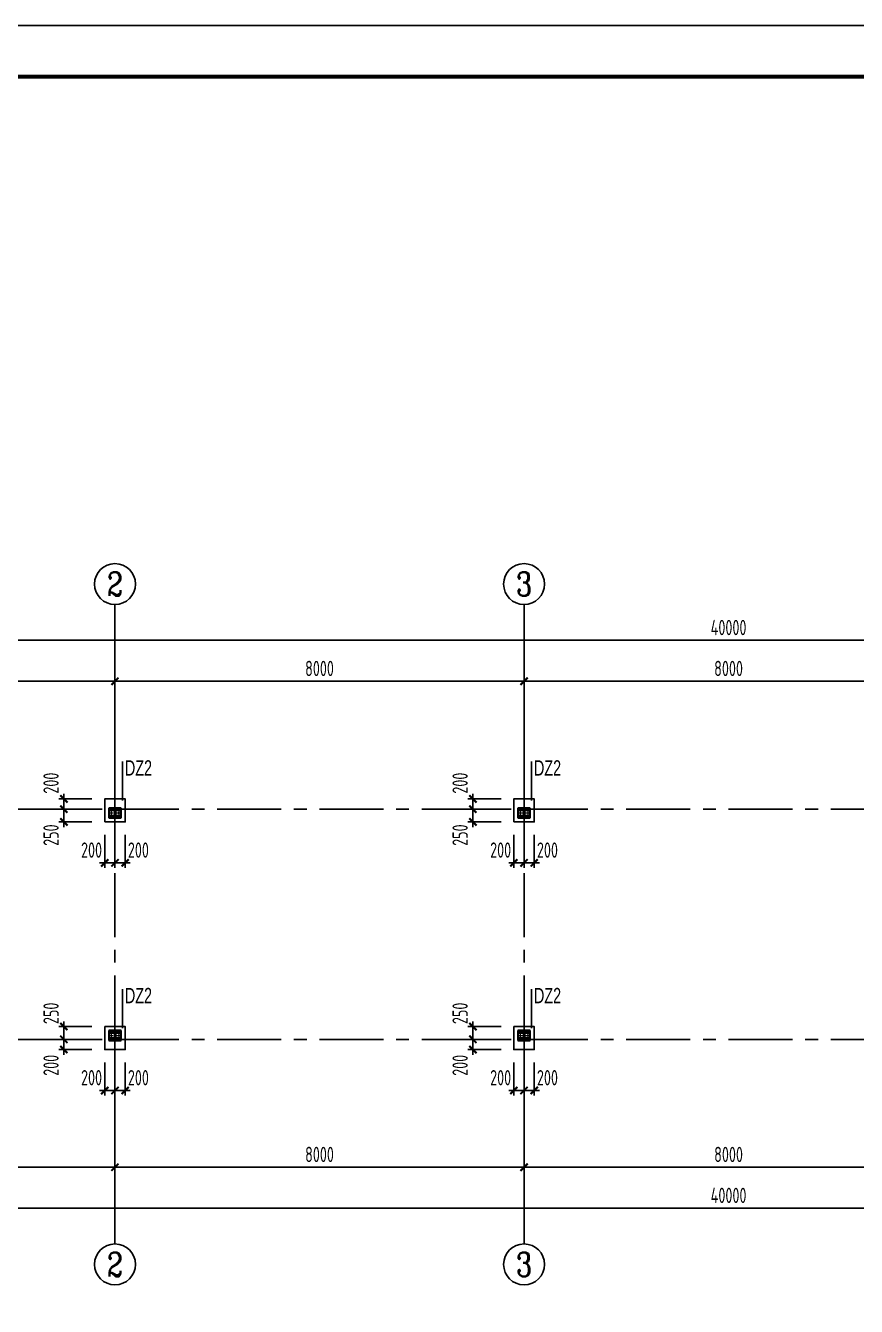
# Model space of a CAD drawing. Extents: x -544850 to 241437, y -10347 to 32059.
# Drawn here: x -313689 to -297441, y 6616 to 31653 of the extents above; entities that cross this region are included whole.
import ezdxf
from ezdxf.enums import TextEntityAlignment as Align

# ---------------------------------------------------------------- set-up
doc = ezdxf.new("R2010")
doc.units = 0
doc.header["$LTSCALE"] = 1000
doc.linetypes.add('CENTER', pattern=[2, 1.25, -0.25, 0.25, -0.25])
doc.layers.get('0').update_dxf_attribs({"linetype": 'CONTINUOUS'})
doc.layers.get('Defpoints').update_dxf_attribs({"linetype": 'CONTINUOUS'})
doc.layers.add('10', color=7, linetype='CONTINUOUS', lineweight=35)
doc.layers.add('20', color=2, linetype='CONTINUOUS', lineweight=35)
for name, color, linetype in [('AXIS', 253, 'CENTER'), ('AXIS_DIM', 3, 'CONTINUOUS'), ('COLU', 7, 'CONTINUOUS'), ('COLU_DIM', 3, 'CONTINUOUS'), ('PUB_TEXT', 7, 'CONTINUOUS'), ('图框(锁住)', 7, 'CONTINUOUS')]:
    doc.layers.add(name, color=color, linetype=linetype)
doc.styles.add('_TCH_AXIS', font='COMPLEX', dxfattribs={"bigfont": 'GBCBIG'})
doc.styles.add('TSSD_Dimension', font='tssdeng.shx', dxfattribs={"width": 0.7, "bigfont": 'hztxt.shx'})
doc.styles.add('天和', font='天和字符.shx', dxfattribs={"width": 0.7, "bigfont": '天和汉字.shx'})
doc.dimstyles.new('TSSD_100_100', dxfattribs={"dimtxt": 300, "dimasz": 100, "dimexe": 100, "dimexo": 250, "dimgap": 100, "dimtad": 1, "dimdec": 0, "dimzin": 0, "dimdsep": 46, "dimtxsty": 'TSSD_Dimension', "dimblk": 'ARCHTICK', "dimblk1": 'ARCHTICK', "dimblk2": 'ARCHTICK', "dimcen": 0, "dimdle": 100, "dimclrt": 7, "dimadec": 0, "dimazin": 0, "dimtfac": 1, "dimtdec": 0, "dimtix": 1, "dimtmove": 2, "dimatfit": 3, "dimldrblk": 'ARCHTICK', "dimfxl": 0, "dimtolj": 1, "dimtzin": 0, "dimarcsym": 0})

# ---------------------------------------------------------------- blocks, each defined once
blk = doc.blocks.new('_ArchTick')
at = {"color": 0, "linetype": 'ByBlock', "const_width": 0.4}
blk.add_lwpolyline([(-0.71, -0.71), (0.71, 0.71)], dxfattribs=at)
blk = doc.blocks.new('*D268')
at = {"layer": 'AXIS_DIM', "color": 0, "lineweight": -2, "transparency": 16777216}
for p, q in [((-320041, 19636), (-279841, 19636)), ((-319941, 16586), (-319941, 19736)), ((-279941, 16586), (-279941, 19736))]:
    blk.add_line(p, q, dxfattribs=at)
at = {"layer": 'Defpoints', "color": 0, "transparency": 16777216}
for p in [(-279941, 19636), (-319941, 16336), (-279941, 16336)]:
    blk.add_point(p, dxfattribs=at)
at = {"layer": 'AXIS_DIM', "color": 0, "lineweight": -2, "transparency": 16777216, "xscale": 100, "yscale": 100, "zscale": 100, "rotation": 180}
blk.add_blockref('_ArchTick', (-319941, 19636), dxfattribs=at)
at = {"layer": 'AXIS_DIM', "color": 0, "lineweight": -2, "transparency": 16777216, "xscale": 100, "yscale": 100, "zscale": 100}
blk.add_blockref('_ArchTick', (-279941, 19636), dxfattribs=at)
at = {"layer": 'AXIS_DIM', "color": 7, "transparency": 16777216, "insert": (-299941, 19886), "char_height": 300, "attachment_point": 5, "style": 'TSSD_Dimension'}
blk.add_mtext('\\A1;40000', dxfattribs=at)
blk = doc.blocks.new('*D269')
at = {"layer": 'AXIS_DIM', "color": 0, "lineweight": -2, "transparency": 16777216}
for p, q in [((-320041, 18836), (-311841, 18836)), ((-319941, 16586), (-319941, 18936)), ((-311941, 16586), (-311941, 18936))]:
    blk.add_line(p, q, dxfattribs=at)
at = {"layer": 'Defpoints', "color": 0, "transparency": 16777216}
for p in [(-311941, 18836), (-319941, 16336), (-311941, 16336)]:
    blk.add_point(p, dxfattribs=at)
at = {"layer": 'AXIS_DIM', "color": 0, "lineweight": -2, "transparency": 16777216, "xscale": 100, "yscale": 100, "zscale": 100, "rotation": 180}
blk.add_blockref('_ArchTick', (-319941, 18836), dxfattribs=at)
at = {"layer": 'AXIS_DIM', "color": 0, "lineweight": -2, "transparency": 16777216, "xscale": 100, "yscale": 100, "zscale": 100}
blk.add_blockref('_ArchTick', (-311941, 18836), dxfattribs=at)
at = {"layer": 'AXIS_DIM', "color": 7, "transparency": 16777216, "insert": (-315941, 19086), "char_height": 300, "attachment_point": 5, "style": 'TSSD_Dimension'}
blk.add_mtext('\\A1;8000', dxfattribs=at)
blk = doc.blocks.new('*D270')
at = {"layer": 'AXIS_DIM', "color": 0, "lineweight": -2, "transparency": 16777216}
for p, q in [((-312041, 18836), (-303841, 18836)), ((-311941, 16586), (-311941, 18936)), ((-303941, 16586), (-303941, 18936))]:
    blk.add_line(p, q, dxfattribs=at)
at = {"layer": 'Defpoints', "color": 0, "transparency": 16777216}
for p in [(-303941, 18836), (-311941, 16336), (-303941, 16336)]:
    blk.add_point(p, dxfattribs=at)
at = {"layer": 'AXIS_DIM', "color": 0, "lineweight": -2, "transparency": 16777216, "xscale": 100, "yscale": 100, "zscale": 100, "rotation": 180}
blk.add_blockref('_ArchTick', (-311941, 18836), dxfattribs=at)
at = {"layer": 'AXIS_DIM', "color": 0, "lineweight": -2, "transparency": 16777216, "xscale": 100, "yscale": 100, "zscale": 100}
blk.add_blockref('_ArchTick', (-303941, 18836), dxfattribs=at)
at = {"layer": 'AXIS_DIM', "color": 7, "transparency": 16777216, "insert": (-307941, 19086), "char_height": 300, "attachment_point": 5, "style": 'TSSD_Dimension'}
blk.add_mtext('\\A1;8000', dxfattribs=at)
blk = doc.blocks.new('*D271')
at = {"layer": 'AXIS_DIM', "color": 0, "lineweight": -2, "transparency": 16777216}
for p, q in [((-304041, 18836), (-295841, 18836)), ((-303941, 16586), (-303941, 18936)), ((-295941, 16586), (-295941, 18936))]:
    blk.add_line(p, q, dxfattribs=at)
at = {"layer": 'Defpoints', "color": 0, "transparency": 16777216}
for p in [(-295941, 18836), (-303941, 16336), (-295941, 16336)]:
    blk.add_point(p, dxfattribs=at)
at = {"layer": 'AXIS_DIM', "color": 0, "lineweight": -2, "transparency": 16777216, "xscale": 100, "yscale": 100, "zscale": 100, "rotation": 180}
blk.add_blockref('_ArchTick', (-303941, 18836), dxfattribs=at)
at = {"layer": 'AXIS_DIM', "color": 0, "lineweight": -2, "transparency": 16777216, "xscale": 100, "yscale": 100, "zscale": 100}
blk.add_blockref('_ArchTick', (-295941, 18836), dxfattribs=at)
at = {"layer": 'AXIS_DIM', "color": 7, "transparency": 16777216, "insert": (-299941, 19086), "char_height": 300, "attachment_point": 5, "style": 'TSSD_Dimension'}
blk.add_mtext('\\A1;8000', dxfattribs=at)
blk = doc.blocks.new('*D274')
at = {"layer": 'AXIS_DIM', "color": 0, "lineweight": -2, "transparency": 16777216}
for p, q in [((-319941, 11586), (-319941, 9236)), ((-311941, 11586), (-311941, 9236)), ((-320041, 9336), (-311841, 9336))]:
    blk.add_line(p, q, dxfattribs=at)
at = {"layer": 'Defpoints', "color": 0, "transparency": 16777216}
for p in [(-319941, 11836), (-311941, 11836), (-311941, 9336)]:
    blk.add_point(p, dxfattribs=at)
at = {"layer": 'AXIS_DIM', "color": 0, "lineweight": -2, "transparency": 16777216, "xscale": 100, "yscale": 100, "zscale": 100, "rotation": 180}
blk.add_blockref('_ArchTick', (-319941, 9336), dxfattribs=at)
at = {"layer": 'AXIS_DIM', "color": 0, "lineweight": -2, "transparency": 16777216, "xscale": 100, "yscale": 100, "zscale": 100}
blk.add_blockref('_ArchTick', (-311941, 9336), dxfattribs=at)
at = {"layer": 'AXIS_DIM', "color": 7, "transparency": 16777216, "insert": (-315941, 9586), "char_height": 300, "attachment_point": 5, "style": 'TSSD_Dimension'}
blk.add_mtext('\\A1;8000', dxfattribs=at)
blk = doc.blocks.new('*D275')
at = {"layer": 'AXIS_DIM', "color": 0, "lineweight": -2, "transparency": 16777216}
for p, q in [((-311941, 11586), (-311941, 9236)), ((-303941, 11586), (-303941, 9236)), ((-312041, 9336), (-303841, 9336))]:
    blk.add_line(p, q, dxfattribs=at)
at = {"layer": 'Defpoints', "color": 0, "transparency": 16777216}
for p in [(-311941, 11836), (-303941, 11836), (-303941, 9336)]:
    blk.add_point(p, dxfattribs=at)
at = {"layer": 'AXIS_DIM', "color": 0, "lineweight": -2, "transparency": 16777216, "xscale": 100, "yscale": 100, "zscale": 100, "rotation": 180}
blk.add_blockref('_ArchTick', (-311941, 9336), dxfattribs=at)
at = {"layer": 'AXIS_DIM', "color": 0, "lineweight": -2, "transparency": 16777216, "xscale": 100, "yscale": 100, "zscale": 100}
blk.add_blockref('_ArchTick', (-303941, 9336), dxfattribs=at)
at = {"layer": 'AXIS_DIM', "color": 7, "transparency": 16777216, "insert": (-307941, 9586), "char_height": 300, "attachment_point": 5, "style": 'TSSD_Dimension'}
blk.add_mtext('\\A1;8000', dxfattribs=at)
blk = doc.blocks.new('*D276')
at = {"layer": 'AXIS_DIM', "color": 0, "lineweight": -2, "transparency": 16777216}
for p, q in [((-303941, 11586), (-303941, 9236)), ((-295941, 11586), (-295941, 9236)), ((-304041, 9336), (-295841, 9336))]:
    blk.add_line(p, q, dxfattribs=at)
at = {"layer": 'Defpoints', "color": 0, "transparency": 16777216}
for p in [(-303941, 11836), (-295941, 11836), (-295941, 9336)]:
    blk.add_point(p, dxfattribs=at)
at = {"layer": 'AXIS_DIM', "color": 0, "lineweight": -2, "transparency": 16777216, "xscale": 100, "yscale": 100, "zscale": 100, "rotation": 180}
blk.add_blockref('_ArchTick', (-303941, 9336), dxfattribs=at)
at = {"layer": 'AXIS_DIM', "color": 0, "lineweight": -2, "transparency": 16777216, "xscale": 100, "yscale": 100, "zscale": 100}
blk.add_blockref('_ArchTick', (-295941, 9336), dxfattribs=at)
at = {"layer": 'AXIS_DIM', "color": 7, "transparency": 16777216, "insert": (-299941, 9586), "char_height": 300, "attachment_point": 5, "style": 'TSSD_Dimension'}
blk.add_mtext('\\A1;8000', dxfattribs=at)
blk = doc.blocks.new('*D279')
at = {"layer": 'AXIS_DIM', "color": 0, "lineweight": -2, "transparency": 16777216}
for p, q in [((-319941, 11586), (-319941, 8436)), ((-279941, 11586), (-279941, 8436)), ((-320041, 8536), (-279841, 8536))]:
    blk.add_line(p, q, dxfattribs=at)
at = {"layer": 'Defpoints', "color": 0, "transparency": 16777216}
for p in [(-319941, 11836), (-279941, 11836), (-279941, 8536)]:
    blk.add_point(p, dxfattribs=at)
at = {"layer": 'AXIS_DIM', "color": 0, "lineweight": -2, "transparency": 16777216, "xscale": 100, "yscale": 100, "zscale": 100, "rotation": 180}
blk.add_blockref('_ArchTick', (-319941, 8536), dxfattribs=at)
at = {"layer": 'AXIS_DIM', "color": 0, "lineweight": -2, "transparency": 16777216, "xscale": 100, "yscale": 100, "zscale": 100}
blk.add_blockref('_ArchTick', (-279941, 8536), dxfattribs=at)
at = {"layer": 'AXIS_DIM', "color": 7, "transparency": 16777216, "insert": (-299941, 8786), "char_height": 300, "attachment_point": 5, "style": 'TSSD_Dimension'}
blk.add_mtext('\\A1;40000', dxfattribs=at)
blk = doc.blocks.new('*D230')
at = {"layer": 'COLU_DIM', "color": 0, "lineweight": -2, "transparency": 16777216}
for p, q in [((-311941, 15836), (-311941, 15186)), ((-311741, 15836), (-311741, 15186)), ((-311641, 15286), (-312041, 15286))]:
    blk.add_line(p, q, dxfattribs=at)
at = {"layer": 'Defpoints', "color": 0, "transparency": 16777216}
for p in [(-311941, 16086), (-311741, 16086), (-311941, 15286)]:
    blk.add_point(p, dxfattribs=at)
at = {"layer": 'COLU_DIM', "color": 0, "lineweight": -2, "transparency": 16777216, "xscale": 100, "yscale": 100, "zscale": 100, "rotation": 180}
blk.add_blockref('_ArchTick', (-311941, 15286), dxfattribs=at)
at = {"layer": 'COLU_DIM', "color": 0, "lineweight": -2, "transparency": 16777216, "xscale": 100, "yscale": 100, "zscale": 100}
blk.add_blockref('_ArchTick', (-311741, 15286), dxfattribs=at)
at = {"layer": 'COLU_DIM', "color": 7, "transparency": 16777216, "insert": (-311483, 15536), "char_height": 300, "attachment_point": 5, "style": 'TSSD_Dimension'}
blk.add_mtext('\\A1;200', dxfattribs=at)
blk = doc.blocks.new('*D231')
at = {"layer": 'COLU_DIM', "color": 0, "lineweight": -2, "transparency": 16777216}
for p, q in [((-312141, 15836), (-312141, 15186)), ((-311941, 15836), (-311941, 15186)), ((-311841, 15286), (-312241, 15286))]:
    blk.add_line(p, q, dxfattribs=at)
at = {"layer": 'Defpoints', "color": 0, "transparency": 16777216}
for p in [(-312141, 16086), (-311941, 16086), (-312141, 15286)]:
    blk.add_point(p, dxfattribs=at)
at = {"layer": 'COLU_DIM', "color": 0, "lineweight": -2, "transparency": 16777216, "xscale": 100, "yscale": 100, "zscale": 100, "rotation": 180}
blk.add_blockref('_ArchTick', (-312141, 15286), dxfattribs=at)
at = {"layer": 'COLU_DIM', "color": 0, "lineweight": -2, "transparency": 16777216, "xscale": 100, "yscale": 100, "zscale": 100}
blk.add_blockref('_ArchTick', (-311941, 15286), dxfattribs=at)
at = {"layer": 'COLU_DIM', "color": 7, "transparency": 16777216, "insert": (-312399, 15536), "char_height": 300, "attachment_point": 5, "style": 'TSSD_Dimension'}
blk.add_mtext('\\A1;200', dxfattribs=at)
blk = doc.blocks.new('*D232')
at = {"layer": 'COLU_DIM', "color": 0, "lineweight": -2, "transparency": 16777216}
for p, q in [((-312391, 16336), (-313041, 16336)), ((-312941, 15986), (-312941, 16436)), ((-312391, 16086), (-313041, 16086))]:
    blk.add_line(p, q, dxfattribs=at)
at = {"layer": 'Defpoints', "color": 0, "transparency": 16777216}
for p in [(-312941, 16336), (-312141, 16336), (-312141, 16086)]:
    blk.add_point(p, dxfattribs=at)
at = {"layer": 'COLU_DIM', "color": 0, "lineweight": -2, "transparency": 16777216, "xscale": 100, "yscale": 100, "zscale": 100}
for p, rotation in [((-312941, 16336), 90), ((-312941, 16086), 270)]:
    blk.add_blockref('_ArchTick', p, dxfattribs=dict(at, rotation=rotation))
at = {"layer": 'COLU_DIM', "color": 7, "transparency": 16777216, "insert": (-313191, 15828), "char_height": 300, "attachment_point": 5, "rotation": 90, "style": 'TSSD_Dimension'}
blk.add_mtext('\\A1;250', dxfattribs=at)
blk = doc.blocks.new('*D233')
at = {"layer": 'COLU_DIM', "color": 0, "lineweight": -2, "transparency": 16777216}
for p, q in [((-312391, 16536), (-313041, 16536)), ((-312941, 16536), (-312941, 16636)), ((-312941, 16336), (-312941, 16536)), ((-312391, 16336), (-313041, 16336)), ((-312941, 16336), (-312941, 16236))]:
    blk.add_line(p, q, dxfattribs=at)
at = {"layer": 'Defpoints', "color": 0, "transparency": 16777216}
for p in [(-312941, 16536), (-312141, 16536), (-312141, 16336)]:
    blk.add_point(p, dxfattribs=at)
at = {"layer": 'COLU_DIM', "color": 0, "lineweight": -2, "transparency": 16777216, "xscale": 100, "yscale": 100, "zscale": 100}
for p, rotation in [((-312941, 16536), 270), ((-312941, 16336), 90)]:
    blk.add_blockref('_ArchTick', p, dxfattribs=dict(at, rotation=rotation))
at = {"layer": 'COLU_DIM', "color": 7, "transparency": 16777216, "insert": (-313191, 16844), "char_height": 300, "attachment_point": 5, "rotation": 90, "style": 'TSSD_Dimension'}
blk.add_mtext('\\A1;200', dxfattribs=at)
blk = doc.blocks.new('*D286')
at = {"layer": 'COLU_DIM', "color": 0, "lineweight": -2, "transparency": 16777216}
for p, q in [((-311941, 11386), (-311941, 10736)), ((-311741, 11386), (-311741, 10736)), ((-311641, 10836), (-312041, 10836))]:
    blk.add_line(p, q, dxfattribs=at)
at = {"layer": 'Defpoints', "color": 0, "transparency": 16777216}
for p in [(-311941, 11636), (-311741, 11636), (-311941, 10836)]:
    blk.add_point(p, dxfattribs=at)
at = {"layer": 'COLU_DIM', "color": 0, "lineweight": -2, "transparency": 16777216, "xscale": 100, "yscale": 100, "zscale": 100, "rotation": 180}
blk.add_blockref('_ArchTick', (-311941, 10836), dxfattribs=at)
at = {"layer": 'COLU_DIM', "color": 0, "lineweight": -2, "transparency": 16777216, "xscale": 100, "yscale": 100, "zscale": 100}
blk.add_blockref('_ArchTick', (-311741, 10836), dxfattribs=at)
at = {"layer": 'COLU_DIM', "color": 7, "transparency": 16777216, "insert": (-311483, 11086), "char_height": 300, "attachment_point": 5, "style": 'TSSD_Dimension'}
blk.add_mtext('\\A1;200', dxfattribs=at)
blk = doc.blocks.new('*D287')
at = {"layer": 'COLU_DIM', "color": 0, "lineweight": -2, "transparency": 16777216}
for p, q in [((-312141, 11386), (-312141, 10736)), ((-311941, 11386), (-311941, 10736)), ((-311841, 10836), (-312241, 10836))]:
    blk.add_line(p, q, dxfattribs=at)
at = {"layer": 'Defpoints', "color": 0, "transparency": 16777216}
for p in [(-312141, 11636), (-311941, 11636), (-312141, 10836)]:
    blk.add_point(p, dxfattribs=at)
at = {"layer": 'COLU_DIM', "color": 0, "lineweight": -2, "transparency": 16777216, "xscale": 100, "yscale": 100, "zscale": 100, "rotation": 180}
blk.add_blockref('_ArchTick', (-312141, 10836), dxfattribs=at)
at = {"layer": 'COLU_DIM', "color": 0, "lineweight": -2, "transparency": 16777216, "xscale": 100, "yscale": 100, "zscale": 100}
blk.add_blockref('_ArchTick', (-311941, 10836), dxfattribs=at)
at = {"layer": 'COLU_DIM', "color": 7, "transparency": 16777216, "insert": (-312399, 11086), "char_height": 300, "attachment_point": 5, "style": 'TSSD_Dimension'}
blk.add_mtext('\\A1;200', dxfattribs=at)
blk = doc.blocks.new('*D288')
at = {"layer": 'COLU_DIM', "color": 0, "lineweight": -2, "transparency": 16777216}
for p, q in [((-312391, 12086), (-313041, 12086)), ((-312941, 12186), (-312941, 11736)), ((-312391, 11836), (-313041, 11836))]:
    blk.add_line(p, q, dxfattribs=at)
at = {"layer": 'Defpoints', "color": 0, "transparency": 16777216}
for p in [(-312141, 12086), (-312941, 11836), (-312141, 11836)]:
    blk.add_point(p, dxfattribs=at)
at = {"layer": 'COLU_DIM', "color": 0, "lineweight": -2, "transparency": 16777216, "xscale": 100, "yscale": 100, "zscale": 100}
for p, rotation in [((-312941, 12086), 90), ((-312941, 11836), 270)]:
    blk.add_blockref('_ArchTick', p, dxfattribs=dict(at, rotation=rotation))
at = {"layer": 'COLU_DIM', "color": 7, "transparency": 16777216, "insert": (-313191, 12344), "char_height": 300, "attachment_point": 5, "rotation": 90, "style": 'TSSD_Dimension'}
blk.add_mtext('\\A1;250', dxfattribs=at)
blk = doc.blocks.new('*D289')
at = {"layer": 'COLU_DIM', "color": 0, "lineweight": -2, "transparency": 16777216}
for p, q in [((-312391, 11836), (-313041, 11836)), ((-312941, 11836), (-312941, 11936)), ((-312941, 11836), (-312941, 11636)), ((-312391, 11636), (-313041, 11636)), ((-312941, 11636), (-312941, 11536))]:
    blk.add_line(p, q, dxfattribs=at)
at = {"layer": 'Defpoints', "color": 0, "transparency": 16777216}
for p in [(-312141, 11836), (-312941, 11636), (-312141, 11636)]:
    blk.add_point(p, dxfattribs=at)
at = {"layer": 'COLU_DIM', "color": 0, "lineweight": -2, "transparency": 16777216, "xscale": 100, "yscale": 100, "zscale": 100}
for p, rotation in [((-312941, 11836), 270), ((-312941, 11636), 90)]:
    blk.add_blockref('_ArchTick', p, dxfattribs=dict(at, rotation=rotation))
at = {"layer": 'COLU_DIM', "color": 7, "transparency": 16777216, "insert": (-313191, 11328), "char_height": 300, "attachment_point": 5, "rotation": 90, "style": 'TSSD_Dimension'}
blk.add_mtext('\\A1;200', dxfattribs=at)
blk = doc.blocks.new('*D234')
at = {"layer": 'COLU_DIM', "color": 0, "lineweight": -2, "transparency": 16777216}
for p, q in [((-303941, 15836), (-303941, 15186)), ((-303741, 15836), (-303741, 15186)), ((-303641, 15286), (-304041, 15286))]:
    blk.add_line(p, q, dxfattribs=at)
at = {"layer": 'Defpoints', "color": 0, "transparency": 16777216}
for p in [(-303941, 16086), (-303741, 16086), (-303941, 15286)]:
    blk.add_point(p, dxfattribs=at)
at = {"layer": 'COLU_DIM', "color": 0, "lineweight": -2, "transparency": 16777216, "xscale": 100, "yscale": 100, "zscale": 100, "rotation": 180}
blk.add_blockref('_ArchTick', (-303941, 15286), dxfattribs=at)
at = {"layer": 'COLU_DIM', "color": 0, "lineweight": -2, "transparency": 16777216, "xscale": 100, "yscale": 100, "zscale": 100}
blk.add_blockref('_ArchTick', (-303741, 15286), dxfattribs=at)
at = {"layer": 'COLU_DIM', "color": 7, "transparency": 16777216, "insert": (-303483, 15536), "char_height": 300, "attachment_point": 5, "style": 'TSSD_Dimension'}
blk.add_mtext('\\A1;200', dxfattribs=at)
blk = doc.blocks.new('*D235')
at = {"layer": 'COLU_DIM', "color": 0, "lineweight": -2, "transparency": 16777216}
for p, q in [((-304141, 15836), (-304141, 15186)), ((-303941, 15836), (-303941, 15186)), ((-303841, 15286), (-304241, 15286))]:
    blk.add_line(p, q, dxfattribs=at)
at = {"layer": 'Defpoints', "color": 0, "transparency": 16777216}
for p in [(-304141, 16086), (-303941, 16086), (-304141, 15286)]:
    blk.add_point(p, dxfattribs=at)
at = {"layer": 'COLU_DIM', "color": 0, "lineweight": -2, "transparency": 16777216, "xscale": 100, "yscale": 100, "zscale": 100, "rotation": 180}
blk.add_blockref('_ArchTick', (-304141, 15286), dxfattribs=at)
at = {"layer": 'COLU_DIM', "color": 0, "lineweight": -2, "transparency": 16777216, "xscale": 100, "yscale": 100, "zscale": 100}
blk.add_blockref('_ArchTick', (-303941, 15286), dxfattribs=at)
at = {"layer": 'COLU_DIM', "color": 7, "transparency": 16777216, "insert": (-304399, 15536), "char_height": 300, "attachment_point": 5, "style": 'TSSD_Dimension'}
blk.add_mtext('\\A1;200', dxfattribs=at)
blk = doc.blocks.new('*D236')
at = {"layer": 'COLU_DIM', "color": 0, "lineweight": -2, "transparency": 16777216}
for p, q in [((-304391, 16336), (-305041, 16336)), ((-304941, 15986), (-304941, 16436)), ((-304391, 16086), (-305041, 16086))]:
    blk.add_line(p, q, dxfattribs=at)
at = {"layer": 'Defpoints', "color": 0, "transparency": 16777216}
for p in [(-304941, 16336), (-304141, 16336), (-304141, 16086)]:
    blk.add_point(p, dxfattribs=at)
at = {"layer": 'COLU_DIM', "color": 0, "lineweight": -2, "transparency": 16777216, "xscale": 100, "yscale": 100, "zscale": 100}
for p, rotation in [((-304941, 16336), 90), ((-304941, 16086), 270)]:
    blk.add_blockref('_ArchTick', p, dxfattribs=dict(at, rotation=rotation))
at = {"layer": 'COLU_DIM', "color": 7, "transparency": 16777216, "insert": (-305191, 15828), "char_height": 300, "attachment_point": 5, "rotation": 90, "style": 'TSSD_Dimension'}
blk.add_mtext('\\A1;250', dxfattribs=at)
blk = doc.blocks.new('*D237')
at = {"layer": 'COLU_DIM', "color": 0, "lineweight": -2, "transparency": 16777216}
for p, q in [((-304391, 16536), (-305041, 16536)), ((-304941, 16536), (-304941, 16636)), ((-304941, 16336), (-304941, 16536)), ((-304391, 16336), (-305041, 16336)), ((-304941, 16336), (-304941, 16236))]:
    blk.add_line(p, q, dxfattribs=at)
at = {"layer": 'Defpoints', "color": 0, "transparency": 16777216}
for p in [(-304941, 16536), (-304141, 16536), (-304141, 16336)]:
    blk.add_point(p, dxfattribs=at)
at = {"layer": 'COLU_DIM', "color": 0, "lineweight": -2, "transparency": 16777216, "xscale": 100, "yscale": 100, "zscale": 100}
for p, rotation in [((-304941, 16536), 270), ((-304941, 16336), 90)]:
    blk.add_blockref('_ArchTick', p, dxfattribs=dict(at, rotation=rotation))
at = {"layer": 'COLU_DIM', "color": 7, "transparency": 16777216, "insert": (-305191, 16844), "char_height": 300, "attachment_point": 5, "rotation": 90, "style": 'TSSD_Dimension'}
blk.add_mtext('\\A1;200', dxfattribs=at)
blk = doc.blocks.new('*D238')
at = {"layer": 'COLU_DIM', "color": 0, "lineweight": -2, "transparency": 16777216}
for p, q in [((-303941, 11386), (-303941, 10736)), ((-303741, 11386), (-303741, 10736)), ((-303641, 10836), (-304041, 10836))]:
    blk.add_line(p, q, dxfattribs=at)
at = {"layer": 'Defpoints', "color": 0, "transparency": 16777216}
for p in [(-303941, 11636), (-303741, 11636), (-303941, 10836)]:
    blk.add_point(p, dxfattribs=at)
at = {"layer": 'COLU_DIM', "color": 0, "lineweight": -2, "transparency": 16777216, "xscale": 100, "yscale": 100, "zscale": 100, "rotation": 180}
blk.add_blockref('_ArchTick', (-303941, 10836), dxfattribs=at)
at = {"layer": 'COLU_DIM', "color": 0, "lineweight": -2, "transparency": 16777216, "xscale": 100, "yscale": 100, "zscale": 100}
blk.add_blockref('_ArchTick', (-303741, 10836), dxfattribs=at)
at = {"layer": 'COLU_DIM', "color": 7, "transparency": 16777216, "insert": (-303483, 11086), "char_height": 300, "attachment_point": 5, "style": 'TSSD_Dimension'}
blk.add_mtext('\\A1;200', dxfattribs=at)
blk = doc.blocks.new('*D239')
at = {"layer": 'COLU_DIM', "color": 0, "lineweight": -2, "transparency": 16777216}
for p, q in [((-304141, 11386), (-304141, 10736)), ((-303941, 11386), (-303941, 10736)), ((-303841, 10836), (-304241, 10836))]:
    blk.add_line(p, q, dxfattribs=at)
at = {"layer": 'Defpoints', "color": 0, "transparency": 16777216}
for p in [(-304141, 11636), (-303941, 11636), (-304141, 10836)]:
    blk.add_point(p, dxfattribs=at)
at = {"layer": 'COLU_DIM', "color": 0, "lineweight": -2, "transparency": 16777216, "xscale": 100, "yscale": 100, "zscale": 100, "rotation": 180}
blk.add_blockref('_ArchTick', (-304141, 10836), dxfattribs=at)
at = {"layer": 'COLU_DIM', "color": 0, "lineweight": -2, "transparency": 16777216, "xscale": 100, "yscale": 100, "zscale": 100}
blk.add_blockref('_ArchTick', (-303941, 10836), dxfattribs=at)
at = {"layer": 'COLU_DIM', "color": 7, "transparency": 16777216, "insert": (-304399, 11086), "char_height": 300, "attachment_point": 5, "style": 'TSSD_Dimension'}
blk.add_mtext('\\A1;200', dxfattribs=at)
blk = doc.blocks.new('*D240')
at = {"layer": 'COLU_DIM', "color": 0, "lineweight": -2, "transparency": 16777216}
for p, q in [((-304391, 12086), (-305041, 12086)), ((-304941, 12186), (-304941, 11736)), ((-304391, 11836), (-305041, 11836))]:
    blk.add_line(p, q, dxfattribs=at)
at = {"layer": 'Defpoints', "color": 0, "transparency": 16777216}
for p in [(-304141, 12086), (-304941, 11836), (-304141, 11836)]:
    blk.add_point(p, dxfattribs=at)
at = {"layer": 'COLU_DIM', "color": 0, "lineweight": -2, "transparency": 16777216, "xscale": 100, "yscale": 100, "zscale": 100}
for p, rotation in [((-304941, 12086), 90), ((-304941, 11836), 270)]:
    blk.add_blockref('_ArchTick', p, dxfattribs=dict(at, rotation=rotation))
at = {"layer": 'COLU_DIM', "color": 7, "transparency": 16777216, "insert": (-305191, 12344), "char_height": 300, "attachment_point": 5, "rotation": 90, "style": 'TSSD_Dimension'}
blk.add_mtext('\\A1;250', dxfattribs=at)
blk = doc.blocks.new('*D241')
at = {"layer": 'COLU_DIM', "color": 0, "lineweight": -2, "transparency": 16777216}
for p, q in [((-304391, 11836), (-305041, 11836)), ((-304941, 11836), (-304941, 11936)), ((-304941, 11836), (-304941, 11636)), ((-304391, 11636), (-305041, 11636)), ((-304941, 11636), (-304941, 11536))]:
    blk.add_line(p, q, dxfattribs=at)
at = {"layer": 'Defpoints', "color": 0, "transparency": 16777216}
for p in [(-304141, 11836), (-304941, 11636), (-304141, 11636)]:
    blk.add_point(p, dxfattribs=at)
at = {"layer": 'COLU_DIM', "color": 0, "lineweight": -2, "transparency": 16777216, "xscale": 100, "yscale": 100, "zscale": 100}
for p, rotation in [((-304941, 11836), 270), ((-304941, 11636), 90)]:
    blk.add_blockref('_ArchTick', p, dxfattribs=dict(at, rotation=rotation))
at = {"layer": 'COLU_DIM', "color": 7, "transparency": 16777216, "insert": (-305191, 11328), "char_height": 300, "attachment_point": 5, "rotation": 90, "style": 'TSSD_Dimension'}
blk.add_mtext('\\A1;200', dxfattribs=at)
blk = doc.blocks.new('FDTERTER')
at = {"layer": '图框(锁住)', "color": 3, "linetype": 'Continuous'}
blk.add_line((59385, 41988), (-15, 41988), dxfattribs=at)
at = {"layer": '图框(锁住)', "linetype": 'Continuous', "const_width": 80}
blk.add_lwpolyline([(58385, 39888), (58385, 40988), (2485, 40988), (2485, 988), (58385, 988)], close=True, dxfattribs=at)

msp = doc.modelspace()

# ---------------------------------------------------------------- linework, layer by layer
at = {"layer": '10', "color": 3, "ltscale": 100}
for p, q in [((-312040.7, 16335.8), (-312040.7, 16315.8)), ((-311840.7, 16335.8), (-312040.7, 16335.8)), ((-312040.7, 16315.8), (-311840.7, 16315.8)), ((-311950.7, 16315.8), (-311950.7, 16205.8)), ((-311930.7, 16315.8), (-311930.7, 16205.8)), ((-311840.7, 16315.8), (-311840.7, 16335.8)), ((-304040.7, 16335.8), (-304040.7, 16315.8)), ((-303840.7, 16335.8), (-304040.7, 16335.8)), ((-304040.7, 16315.8), (-303840.7, 16315.8)), ((-303950.7, 16315.8), (-303950.7, 16205.8)), ((-303930.7, 16315.8), (-303930.7, 16205.8)), ((-303840.7, 16315.8), (-303840.7, 16335.8)), ((-312040.7, 16205.8), (-312040.7, 16185.8)), ((-311840.7, 16205.8), (-312040.7, 16205.8)), ((-312040.7, 16185.8), (-311840.7, 16185.8)), ((-311840.7, 16185.8), (-311840.7, 16205.8)), ((-304040.7, 16205.8), (-304040.7, 16185.8)), ((-303840.7, 16205.8), (-304040.7, 16205.8)), ((-304040.7, 16185.8), (-303840.7, 16185.8)), ((-303840.7, 16185.8), (-303840.7, 16205.8)), ((-312040.7, 11985.8), (-312040.7, 11965.8)), ((-311840.7, 11985.8), (-312040.7, 11985.8)), ((-312040.7, 11965.8), (-311840.7, 11965.8)), ((-312040.7, 11855.8), (-312040.7, 11835.8)), ((-311840.7, 11855.8), (-312040.7, 11855.8)), ((-312040.7, 11835.8), (-311840.7, 11835.8)), ((-311950.7, 11965.8), (-311950.7, 11855.8)), ((-311930.7, 11965.8), (-311930.7, 11855.8)), ((-311840.7, 11965.8), (-311840.7, 11985.8)), ((-311840.7, 11835.8), (-311840.7, 11855.8)), ((-304040.7, 11985.8), (-304040.7, 11965.8)), ((-303840.7, 11985.8), (-304040.7, 11985.8)), ((-304040.7, 11965.8), (-303840.7, 11965.8)), ((-304040.7, 11855.8), (-304040.7, 11835.8)), ((-303840.7, 11855.8), (-304040.7, 11855.8)), ((-304040.7, 11835.8), (-303840.7, 11835.8)), ((-303950.7, 11965.8), (-303950.7, 11855.8)), ((-303930.7, 11965.8), (-303930.7, 11855.8)), ((-303840.7, 11965.8), (-303840.7, 11985.8)), ((-303840.7, 11835.8), (-303840.7, 11855.8))]:
    msp.add_line(p, q, dxfattribs=at)
at = {"layer": '10', "lineweight": 18, "ltscale": 100}
for p, q in [((-312013.7, 16300.8), (-312013.7, 16220.8)), ((-311867.7, 16300.8), (-311867.7, 16220.8)), ((-304013.7, 16300.8), (-304013.7, 16220.8)), ((-303867.7, 16300.8), (-303867.7, 16220.8)), ((-312053.7, 16260.8), (-311973.7, 16260.8)), ((-311907.7, 16260.8), (-311827.7, 16260.8)), ((-304053.7, 16260.8), (-303973.7, 16260.8)), ((-303907.7, 16260.8), (-303827.7, 16260.8)), ((-312053.7, 11910.8), (-311973.7, 11910.8)), ((-312013.7, 11950.8), (-312013.7, 11870.8)), ((-311907.7, 11910.8), (-311827.7, 11910.8)), ((-311867.7, 11950.8), (-311867.7, 11870.8)), ((-304053.7, 11910.8), (-303973.7, 11910.8)), ((-304013.7, 11950.8), (-304013.7, 11870.8)), ((-303907.7, 11910.8), (-303827.7, 11910.8)), ((-303867.7, 11950.8), (-303867.7, 11870.8))]:
    msp.add_line(p, q, dxfattribs=at)
at = {"layer": '10', "color": 1, "ltscale": 100}
for points in [[(-312013.7, 16250.8, 20, 20, 1), (-312013.7, 16270.8, 20, 20, 1)], [(-311867.7, 16250.8, 20, 20, 1), (-311867.7, 16270.8, 20, 20, 1)], [(-304013.7, 16250.8, 20, 20, 1), (-304013.7, 16270.8, 20, 20, 1)], [(-303867.7, 16250.8, 20, 20, 1), (-303867.7, 16270.8, 20, 20, 1)], [(-312013.7, 11900.8, 20, 20, 1), (-312013.7, 11920.8, 20, 20, 1)], [(-311867.7, 11900.8, 20, 20, 1), (-311867.7, 11920.8, 20, 20, 1)], [(-304013.7, 11900.8, 20, 20, 1), (-304013.7, 11920.8, 20, 20, 1)], [(-303867.7, 11900.8, 20, 20, 1), (-303867.7, 11920.8, 20, 20, 1)]]:
    msp.add_lwpolyline(points, format="xyseb", close=True, dxfattribs=at)
at = {"layer": '20', "ltscale": 100}
for p, q in [((-312063.7, 16355.8), (-312063.7, 16165.8)), ((-311817.7, 16355.8), (-312063.7, 16355.8)), ((-311817.7, 16165.8), (-311817.7, 16355.8)), ((-304063.7, 16355.8), (-304063.7, 16165.8)), ((-303817.7, 16355.8), (-304063.7, 16355.8)), ((-303817.7, 16165.8), (-303817.7, 16355.8)), ((-312063.7, 16165.8), (-311817.7, 16165.8)), ((-304063.7, 16165.8), (-303817.7, 16165.8)), ((-312063.7, 12005.8), (-312063.7, 11815.8)), ((-311817.7, 12005.8), (-312063.7, 12005.8)), ((-312063.7, 11815.8), (-311817.7, 11815.8)), ((-311817.7, 11815.8), (-311817.7, 12005.8)), ((-304063.7, 12005.8), (-304063.7, 11815.8)), ((-303817.7, 12005.8), (-304063.7, 12005.8)), ((-304063.7, 11815.8), (-303817.7, 11815.8)), ((-303817.7, 11815.8), (-303817.7, 12005.8))]:
    msp.add_line(p, q, dxfattribs=at)
at = {"layer": 'AXIS'}
for p, q in [((-319940.7, 16335.8), (-279940.7, 16335.8)), ((-311940.7, 11835.8), (-311940.7, 16335.8)), ((-303940.7, 11835.8), (-303940.7, 16335.8)), ((-319940.7, 11835.8), (-279940.7, 11835.8))]:
    msp.add_line(p, q, dxfattribs=at)
at = {"layer": 'AXIS_DIM'}
for p, q in [((-311940.7, 16335.8), (-311940.7, 20335.8)), ((-303940.7, 16335.8), (-303940.7, 20335.8)), ((-311940.7, 11835.8), (-311940.7, 7835.8)), ((-303940.7, 11835.8), (-303940.7, 7835.8))]:
    msp.add_line(p, q, dxfattribs=at)
for centre in [(-311940.7, 20735.8), (-303940.7, 20735.8), (-311940.7, 7435.8), (-303940.7, 7435.8)]:
    msp.add_circle(centre, 400, dxfattribs=at)
at = {"layer": 'COLU'}
for points in [[(-311793, 16506.6), (-311793, 17264.5)], [(-303793, 16506.6), (-303793, 17264.5)], [(-312140.7, 16085.8), (-311740.7, 16085.8), (-311740.7, 16535.8), (-312140.7, 16535.8), (-312140.7, 16085.8)], [(-304140.7, 16085.8), (-303740.7, 16085.8), (-303740.7, 16535.8), (-304140.7, 16535.8), (-304140.7, 16085.8)], [(-311793, 12056.6), (-311793, 12814.5)], [(-303793, 12056.6), (-303793, 12814.5)], [(-312140.7, 12085.8), (-311740.7, 12085.8), (-311740.7, 11635.8), (-312140.7, 11635.8), (-312140.7, 12085.8)], [(-304140.7, 12085.8), (-303740.7, 12085.8), (-303740.7, 11635.8), (-304140.7, 11635.8), (-304140.7, 12085.8)]]:
    msp.add_lwpolyline(points, dxfattribs=at)

# ---------------------------------------------------------------- block references
at = {"linetype": 'Continuous'}
msp.add_blockref('FDTERTER', (-327521.9, -10334.8), dxfattribs=at)

# ---------------------------------------------------------------- texts
at = {"layer": 'AXIS_DIM', "style": '_TCH_AXIS'}
for s, p, p2 in [('2', (-312096.1, 20502.8), (-311785.4, 20502.8)), ('3', (-304096.1, 20502.8), (-303785.4, 20502.8)), ('2', (-312096.1, 7202.8), (-311785.4, 7202.8)), ('3', (-304096.1, 7202.8), (-303785.4, 7202.8))]:
    msp.add_text(s, height=465.9, dxfattribs=at).set_placement(p, p2, align=Align.FIT)
at = {"layer": 'PUB_TEXT', "style": '天和', "width": 0.7}
for p in [(-311746.5, 16991.7), (-303746.5, 16991.7), (-311746.5, 12541.7), (-303746.5, 12541.7)]:
    msp.add_text('DZ2', height=300, dxfattribs=at).set_placement(p)

# ---------------------------------------------------------------- dimensions: what is measured, and where the dimension line sits
at = {"layer": 'AXIS_DIM'}
for p1, p2, distance, picture, middle in [((-319940.7, 16335.8), (-279940.7, 16335.8), 3300, '*D268', (-299940.7, 19885.8)), ((-319940.7, 16335.8), (-311940.7, 16335.8), 2500, '*D269', (-315940.7, 19085.8)), ((-311940.7, 16335.8), (-303940.7, 16335.8), 2500, '*D270', (-307940.7, 19085.8)), ((-303940.7, 16335.8), (-295940.7, 16335.8), 2500, '*D271', (-299940.7, 19085.8)), ((-319940.7, 11835.8), (-311940.7, 11835.8), -2500, '*D274', (-315940.7, 9585.8)), ((-319940.7, 11835.8), (-279940.7, 11835.8), -3300, '*D279', (-299940.7, 8785.8)), ((-311940.7, 11835.8), (-303940.7, 11835.8), -2500, '*D275', (-307940.7, 9585.8)), ((-303940.7, 11835.8), (-295940.7, 11835.8), -2500, '*D276', (-299940.7, 9585.8))]:
    dim = msp.add_aligned_dim(p1=p1, p2=p2, distance=distance, dimstyle='TSSD_100_100', dxfattribs=at)
    dim.commit()
    dim.dimension.update_dxf_attribs({"geometry": picture, "text_midpoint": middle})
at = {"layer": 'COLU_DIM'}
for base, p1, p2, angle, picture, middle in [((-312940.7, 16535.8), (-312140.7, 16335.8), (-312140.7, 16535.8), 90, '*D233', (-313190.7, 16843.8)), ((-304940.7, 16535.8), (-304140.7, 16335.8), (-304140.7, 16535.8), 90, '*D237', (-305190.7, 16843.8)), ((-312940.7, 16335.8), (-312140.7, 16085.8), (-312140.7, 16335.8), 90, '*D232', (-313190.7, 15827.7)), ((-304940.7, 16335.8), (-304140.7, 16085.8), (-304140.7, 16335.8), 90, '*D236', (-305190.7, 15827.7)), ((-312140.7, 15285.8), (-311940.7, 16085.8), (-312140.7, 16085.8), 180, '*D231', (-312398.8, 15535.8)), ((-311940.7, 15285.8), (-311740.7, 16085.8), (-311940.7, 16085.8), 180, '*D230', (-311482.7, 15535.8)), ((-304140.7, 15285.8), (-303940.7, 16085.8), (-304140.7, 16085.8), 180, '*D235', (-304398.8, 15535.8)), ((-303940.7, 15285.8), (-303740.7, 16085.8), (-303940.7, 16085.8), 180, '*D234', (-303482.7, 15535.8)), ((-312940.7, 11835.8), (-312140.7, 12085.8), (-312140.7, 11835.8), 270, '*D288', (-313190.7, 12343.8)), ((-304940.7, 11835.8), (-304140.7, 12085.8), (-304140.7, 11835.8), 270, '*D240', (-305190.7, 12343.8)), ((-312940.7, 11635.8), (-312140.7, 11835.8), (-312140.7, 11635.8), 270, '*D289', (-313190.7, 11327.7)), ((-304940.7, 11635.8), (-304140.7, 11835.8), (-304140.7, 11635.8), 270, '*D241', (-305190.7, 11327.7)), ((-312140.7, 10835.8), (-311940.7, 11635.8), (-312140.7, 11635.8), 180, '*D287', (-312398.8, 11085.8)), ((-311940.7, 10835.8), (-311740.7, 11635.8), (-311940.7, 11635.8), 180, '*D286', (-311482.7, 11085.8)), ((-304140.7, 10835.8), (-303940.7, 11635.8), (-304140.7, 11635.8), 180, '*D239', (-304398.8, 11085.8)), ((-303940.7, 10835.8), (-303740.7, 11635.8), (-303940.7, 11635.8), 180, '*D238', (-303482.7, 11085.8))]:
    dim = msp.add_linear_dim(base=base, p1=p1, p2=p2, angle=angle, dimstyle='TSSD_100_100', dxfattribs=at)
    dim.commit()
    dim.dimension.update_dxf_attribs({"geometry": picture, "text_midpoint": middle, "dimtype": 160})

doc.saveas('drawing.dxf')
